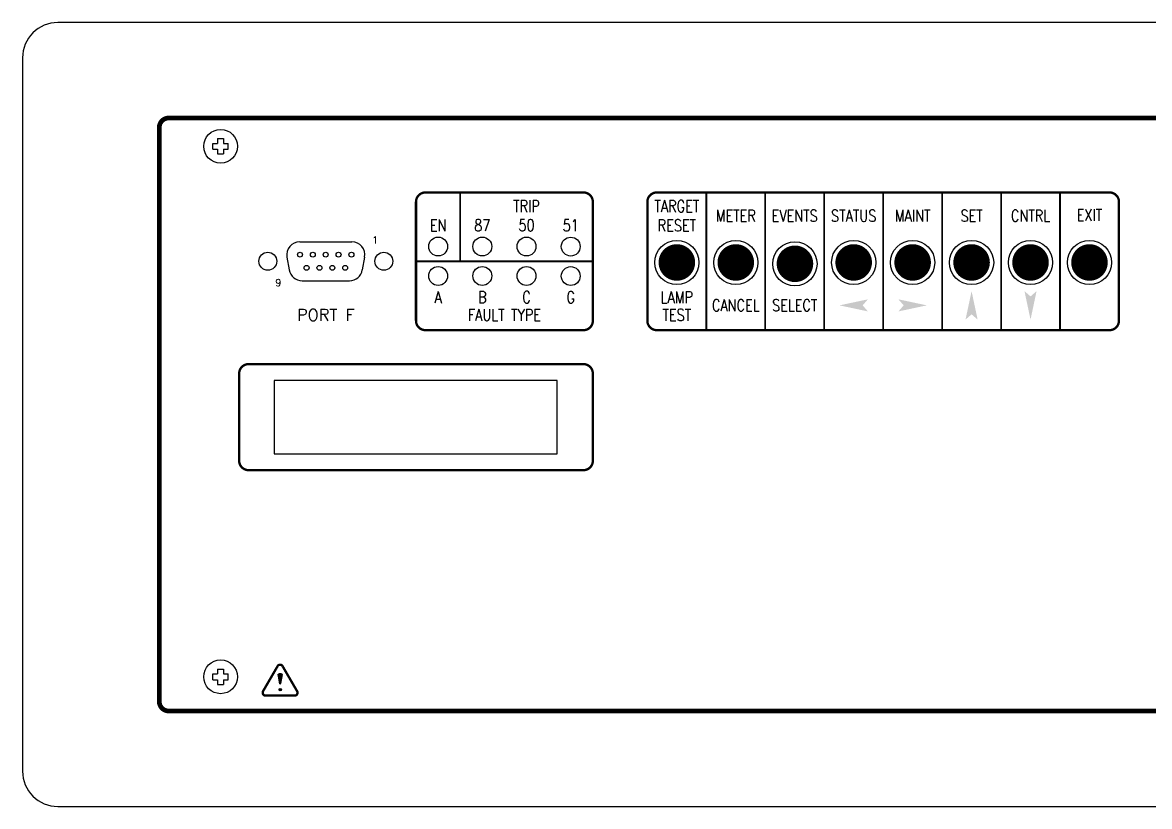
# Model space of a CAD drawing. Extents: x 1.8 to 21.6, y 5 to 12.
# Drawn here: x 1.85 to 11.41, y 5.39 to 12.04 of the extents above; entities that cross this region are included whole.
import ezdxf
from ezdxf.enums import TextEntityAlignment as Align

# ---------------------------------------------------------------- set-up
doc = ezdxf.new("R2010")
doc.units = 0
doc.header["$MEASUREMENT"] = 0
doc.layers.get('0').update_dxf_attribs({"linetype": 'CONTINUOUS'})
doc.styles.add('ROMAND', font='ROMAND', dxfattribs={"width": 0.875})
doc.styles.add('ROMANS', font='ROMANS')

# ---------------------------------------------------------------- blocks, each defined once
blk = doc.blocks.new('PUSHBUTTON')
at = {"const_width": 0.155}
blk.add_lwpolyline([(-0.0775, 0, 1), (0.0775, 0, 1)], format="xyb", close=True, dxfattribs=at)
blk.add_circle((0, 0), 0.1875)

msp = doc.modelspace()

# ---------------------------------------------------------------- linework, layer by layer
for p, q in [((21.35, 12.04), (2.15, 12.04)), ((1.85, 11.74), (1.85, 5.69)), ((3.4649, 11.015), (3.505, 11.015)), ((3.4649, 10.965), (3.4649, 11.015)), ((3.505, 11.0551), (3.555, 11.0551)), ((3.505, 11.0551), (3.505, 11.015)), ((3.555, 11.0551), (3.555, 11.015)), ((3.555, 11.015), (3.5951, 11.015)), ((3.5951, 10.965), (3.5951, 11.015)), ((3.4649, 10.965), (3.505, 10.965)), ((3.505, 10.965), (3.505, 10.9249)), ((3.505, 10.9249), (3.555, 10.9249)), ((3.555, 10.965), (3.5951, 10.965)), ((3.555, 10.965), (3.555, 10.9249)), ((3.4649, 6.515), (3.505, 6.515)), ((3.4649, 6.465), (3.4649, 6.515)), ((3.505, 6.5551), (3.555, 6.5551)), ((3.505, 6.5551), (3.505, 6.515)), ((3.555, 6.5551), (3.555, 6.515)), ((3.555, 6.515), (3.5951, 6.515)), ((3.5951, 6.465), (3.5951, 6.515)), ((4.0184, 6.5093), (4.032, 6.4322)), ((4.0193, 6.5043), (4.0193, 6.5111)), ((4.02, 6.5007), (4.02, 6.5115)), ((4.021, 6.495), (4.021, 6.512)), ((4.022, 6.4894), (4.022, 6.5125)), ((4.023, 6.4837), (4.023, 6.513)), ((4.024, 6.478), (4.024, 6.5134)), ((4.025, 6.4724), (4.025, 6.5138)), ((4.026, 6.4667), (4.026, 6.5141)), ((4.027, 6.461), (4.027, 6.5144)), ((4.028, 6.4554), (4.028, 6.5147)), ((4.029, 6.4497), (4.029, 6.5149)), ((4.03, 6.444), (4.03, 6.5151)), ((4.031, 6.4383), (4.031, 6.5153)), ((4.032, 6.4327), (4.032, 6.5154)), ((4.033, 6.431), (4.033, 6.5155)), ((4.034, 6.4305), (4.034, 6.5156)), ((4.035, 6.4303), (4.035, 6.5156)), ((4.036, 6.4303), (4.036, 6.5156)), ((4.037, 6.4305), (4.037, 6.5156)), ((4.038, 6.431), (4.038, 6.5155)), ((4.0523, 6.5093), (4.0386, 6.4322)), ((4.0388, 6.4333), (4.0388, 6.5155)), ((4.04, 6.4398), (4.04, 6.5153)), ((4.041, 6.4454), (4.041, 6.5151)), ((4.042, 6.4511), (4.042, 6.5149)), ((4.043, 6.4567), (4.043, 6.5147)), ((4.044, 6.4624), (4.044, 6.5144)), ((4.045, 6.468), (4.045, 6.5141)), ((4.0458, 6.4728), (4.0458, 6.514)), ((4.047, 6.4793), (4.047, 6.5134)), ((4.048, 6.485), (4.048, 6.513)), ((4.049, 6.4906), (4.049, 6.5126)), ((4.05, 6.4963), (4.05, 6.5123)), ((4.0508, 6.501), (4.0508, 6.5118)), ((4.0515, 6.5048), (4.0515, 6.5114)), ((3.4649, 6.465), (3.505, 6.465)), ((3.505, 6.465), (3.505, 6.4249)), ((3.505, 6.4249), (3.555, 6.4249)), ((3.555, 6.465), (3.5951, 6.465)), ((3.555, 6.465), (3.555, 6.4249)), ((4.028, 6.377), (4.028, 6.386)), ((4.029, 6.3755), (4.029, 6.3875)), ((4.03, 6.3745), (4.03, 6.3885)), ((4.031, 6.3737), (4.031, 6.3893)), ((4.031, 6.3737), (4.031, 6.3892)), ((4.032, 6.3731), (4.032, 6.3899)), ((4.033, 6.3726), (4.033, 6.3903)), ((4.0341, 6.3723), (4.0341, 6.3907)), ((4.0351, 6.3721), (4.0351, 6.3908)), ((4.0361, 6.372), (4.0361, 6.3909)), ((4.037, 6.372), (4.037, 6.3908)), ((4.038, 6.3721), (4.038, 6.3908)), ((4.039, 6.3723), (4.039, 6.3906)), ((4.04, 6.3727), (4.04, 6.3902)), ((4.041, 6.3732), (4.041, 6.3898)), ((4.0422, 6.3739), (4.0422, 6.389)), ((4.043, 6.3747), (4.043, 6.3883)), ((4.044, 6.3758), (4.044, 6.3871)), ((4.045, 6.3773), (4.045, 6.3857)), ((2.15, 5.39), (21.35, 5.39))]:
    msp.add_line(p, q)
at = {"const_width": 0.04}
msp.add_lwpolyline([(20.49, 6.28), (20.49, 11.15, 0.414214), (20.41, 11.23), (3.09, 11.23, 0.414214), (3.01, 11.15), (3.01, 6.28, 0.414214), (3.09, 6.2), (20.41, 6.2, 0.414214)], format="xyb", close=True, dxfattribs=at)
at = {"const_width": 0.02, "elevation": 0.1}
for points in [[(5.2675, 10.5986), (6.6075, 10.5986, -0.414214), (6.6875, 10.5186), (6.6875, 9.5104, -0.414214), (6.6075, 9.4304), (5.2675, 9.4304, -0.414214), (5.1875, 9.5104), (5.1875, 10.5186, -0.414214)], [(7.23, 10.5986), (11.07, 10.5986, -0.414214), (11.15, 10.5186), (11.15, 9.5104, -0.414214), (11.07, 9.4304), (7.23, 9.4304, -0.414214), (7.15, 9.5104), (7.15, 10.5186, -0.414214)], [(3.7675, 9.1425), (6.6075, 9.1425, -0.414214), (6.6875, 9.0625), (6.6875, 8.3229, -0.414214), (6.6075, 8.2429), (3.7675, 8.2429, -0.414214), (3.6875, 8.3229), (3.6875, 9.0625, -0.414214)]]:
    msp.add_lwpolyline(points, format="xyb", close=True, dxfattribs=at)
at = {"const_width": 0.015, "elevation": 0.1}
for points in [[(5.5625, 10.0145), (5.5625, 10.5986)], [(7.65, 10.5986), (7.65, 9.4304)], [(8.15, 10.5986), (8.15, 9.4304)], [(8.65, 10.5986), (8.65, 9.4304)], [(9.15, 10.5986), (9.15, 9.4304)], [(9.65, 10.5986), (9.65, 9.4304)], [(10.15, 10.5986), (10.15, 9.4304)], [(10.65, 10.5986), (10.65, 9.4304)], [(5.1875, 10.0145), (6.6875, 10.0145)]]:
    msp.add_lwpolyline(points, dxfattribs=at)
for points in [[(4.2015, 10.18, 0.466308), (4.0932, 10.0509, 0.466308)], [(4.7518, 10.0509, 0.466308), (4.6435, 10.18, 0.466308)], [(4.1122, 9.9409, 0.36397), (4.2205, 9.85, 0.36397)], [(4.6235, 9.85, 0.36397), (4.7318, 9.9409, 0.36397)]]:
    msp.add_lwpolyline(points, format="xyb")
for points in [[(4.2015, 10.18), (4.6435, 10.18)], [(4.0925, 10.051), (4.1125, 9.941)], [(4.7515, 10.051), (4.7315, 9.941)], [(4.2205, 9.85), (4.6235, 9.85)]]:
    msp.add_lwpolyline(points)
msp.add_lwpolyline([(3.9853, 8.3822), (6.3853, 8.3822), (6.3853, 9.0022), (3.9853, 9.0022)], close=True)
at = {"const_width": 0.02}
for points in [[(4.0561, 6.5798, 0.575689), (4.0128, 6.5798, 0.575689)], [(3.8904, 6.3685, 0.563069), (3.9124, 6.3299, 0.563069)], [(4.1573, 6.33, 0.578182), (4.1791, 6.3675, 0.578182)]]:
    msp.add_lwpolyline(points, format="xyb", dxfattribs=at)
for points in [[(3.89, 6.3676), (4.0129, 6.5792)], [(4.179, 6.3676), (4.0562, 6.5792)], [(3.9117, 6.33), (4.1574, 6.33)]]:
    msp.add_lwpolyline(points, dxfattribs=at)
for centre, radius in [((3.53, 10.99), 0.1432), ((5.375, 10.14), 0.08), ((5.75, 10.14), 0.08), ((6.125, 10.14), 0.08), ((6.5, 10.1395), 0.08), ((3.9305, 10.015), 0.076), ((4.2035, 10.071), 0.021), ((4.3125, 10.071), 0.021), ((4.4215, 10.071), 0.021), ((4.5305, 10.071), 0.021), ((4.6395, 10.071), 0.021), ((4.9145, 10.015), 0.076), ((4.2595, 9.959), 0.021), ((4.3685, 9.959), 0.021), ((4.4775, 9.959), 0.021), ((4.5865, 9.959), 0.021), ((5.375, 9.89), 0.08), ((5.75, 9.89), 0.08), ((6.125, 9.89), 0.08), ((6.5, 9.8895), 0.08), ((3.53, 6.49), 0.1432), ((4.0364, 6.3815), 0.00949)]:
    msp.add_circle(centre, radius)
for centre, radius, start, end in [((2.15, 11.74), 0.3, 90, 180), ((4.0207, 6.5093), 0.00229, 114.49541, 180.06965), ((4.0357, 6.4836), 0.0321, 60.12008, 119.73686), ((4.0505, 6.5099), 0.00185, 340.81126, 53.76366), ((4.034, 6.4327), 0.002, 190.0021, 236.70481), ((4.0354, 6.4347), 0.00443, 235.16113, 301.44945), ((4.0366, 6.4326), 0.002, 303.18371, 349.95683), ((2.15, 5.69), 0.3, 180, 270)]:
    msp.add_arc(centre, radius, start, end)
for points in [[(9.8487, 9.5204, 0.1), (9.9, 9.5646, 0.1), (9.9, 9.7612, 0.1)], [(9.9, 9.7612, 0.1), (9.9513, 9.5204, 0.1), (9.9, 9.5646, 0.1)], [(10.3487, 9.7612, 0.1), (10.4, 9.7169, 0.1), (10.4, 9.5204, 0.1)], [(10.4, 9.5204, 0.1), (10.4513, 9.7612, 0.1), (10.4, 9.7169, 0.1)], [(9.0204, 9.692, 0.1), (8.7796, 9.6408, 0.1), (8.9762, 9.6408, 0.1)], [(9.2796, 9.692, 0.1), (9.5204, 9.6408, 0.1), (9.3238, 9.6408, 0.1)], [(8.9762, 9.6408, 0.1), (8.7796, 9.6408, 0.1), (9.0204, 9.5895, 0.1)], [(9.3238, 9.6408, 0.1), (9.5204, 9.6408, 0.1), (9.2796, 9.5895, 0.1)]]:
    msp.add_solid(points)

# ---------------------------------------------------------------- block references
for p in [(7.4, 10.0047), (7.9, 10.0047), (8.4017, 9.9934), (8.9, 10.0047), (9.4, 10.0047), (9.9, 10.0047), (10.4, 10.0047), (10.9, 10.0047)]:
    msp.add_blockref('PUSHBUTTON', p)

# ---------------------------------------------------------------- texts
at = {"style": 'ROMAND', "width": 0.8}
for s, p in [('TRIP', (6.125, 10.4324)), ('TARGET', (7.4, 10.4324)), ('METER', (7.9, 10.351)), ('EVENTS', (8.4, 10.351)), ('STATUS', (8.9, 10.351)), ('MAINT', (9.4, 10.351)), ('SET', (9.9, 10.351)), ('CNTRL', (10.4, 10.351)), ('EXIT', (10.9, 10.3571)), ('EN', (5.375, 10.2695)), ('87', (5.75, 10.27)), ('50', (6.125, 10.27)), ('51', (6.5, 10.2695)), ('RESET', (7.4, 10.2695)), ('A', (5.375, 9.6595)), ('B', (5.75, 9.66)), ('C', (6.125, 9.66)), ('G', (6.5, 9.6595)), ('LAMP', (7.4, 9.6595)), ('CANCEL', (7.9, 9.5914)), ('SELECT', (8.4, 9.5914)), ('FAULT TYPE', (5.9375, 9.5099)), ('TEST', (7.4, 9.5099))]:
    msp.add_text(s, height=0.1, dxfattribs=at).set_placement(p, align=Align.CENTER)
for s, height, style, p in [('1', 0.06, 'ROMANS', (4.8405, 10.1652)), ('9', 0.06, 'ROMANS', (4.0203, 9.8038)), ('PORT F', 0.1, 'ROMAND', (4.4225, 9.5099))]:
    msp.add_text(s, height=height, dxfattribs=dict(style=style)).set_placement(p, align=Align.CENTER)

doc.saveas('drawing.dxf')
